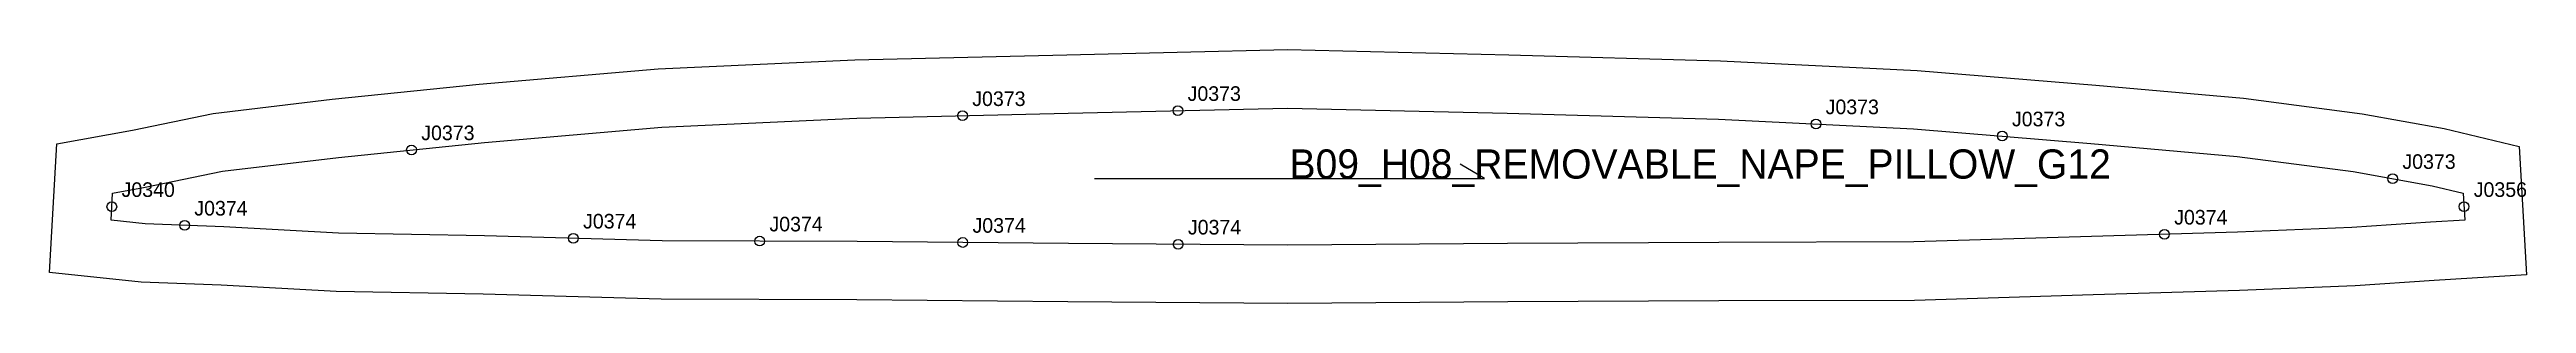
# Model space of a CAD drawing. Header units: millimetres. Extents: x -13 to 495, y -23 to 29.
import ezdxf

# ---------------------------------------------------------------- set-up
doc = ezdxf.new("R2010")
doc.units = ezdxf.units.MM
for name, color, linetype in [('CUT', 1, 'Continuous'), ('GRAIN', 3, 'Continuous'), ('LABEL', 7, 'Continuous'), ('NOTCH', 2, 'Continuous'), ('SEW', 5, 'Continuous')]:
    doc.layers.add(name, color=color, linetype=linetype)

msp = doc.modelspace()

# ---------------------------------------------------------------- linework, layer by layer
at = {"layer": 'CUT'}
msp.add_lwpolyline([(-11.44, 10.11), (4.07, 12.94), (20.61, 16.36), (45.04, 19.26), (75.2, 22.35), (111.94, 25.51), (152.36, 27.38), (195.82, 28.37), (241.16, 29.48), (286.54, 28.38), (330.03, 27.17), (370.4, 25.2), (407.07, 22.15), (437.33, 19.47), (461.69, 16.28), (478.54, 13.27), (493.93, 9.6), (495.43, -16.81), (476.5, -17.95), (460.27, -19.06), (436.52, -20.01), (406.51, -20.9), (369.86, -22.04), (329.69, -22.13), (286.38, -22.33), (241.24, -22.66), (196.06, -22.34), (152.74, -21.93), (112.62, -21.79), (76.03, -20.75), (45.89, -20.22), (22.29, -18.89), (5.83, -18.3), (-12.95, -16.28), (-11.44, 10.11)], close=True, dxfattribs=at)
at = {"layer": 'GRAIN'}
for p, q in [((281.55, 2.97), (276.55, 5.97)), ((201.55, 2.97), (281.55, 2.97))]:
    msp.add_line(p, q, dxfattribs=at)
at = {"layer": 'NOTCH'}
for centre in [(174.44, 15.88), (218.64, 16.93), (349.59, 14.2), (387.83, 11.71), (61.35, 8.87), (467.97, 2.97), (-0.16, -2.79), (482.61, -2.78), (14.77, -6.61), (94.56, -9.27), (132.81, -9.86), (174.49, -10.14), (218.7, -10.5), (421.13, -8.46)]:
    msp.add_circle(centre, 1, dxfattribs=at)
at = {"layer": 'SEW'}
msp.add_lwpolyline([(0, 0), (6.36, 1.16), (22.54, 4.5), (46.36, 7.33), (76.33, 10.4), (112.73, 13.53), (152.77, 15.38), (196.1, 16.38), (241.17, 17.47), (286.23, 16.39), (329.57, 15.18), (369.61, 13.22), (406.04, 10.19), (436.02, 7.54), (459.86, 4.42), (476.09, 1.52), (482.45, 0), (482.77, -5.55), (475.73, -5.97), (459.62, -7.07), (436.1, -8.02), (406.15, -8.9), (369.66, -10.04), (329.65, -10.13), (286.31, -10.33), (241.23, -10.66), (196.16, -10.34), (152.82, -9.93), (112.81, -9.79), (76.31, -8.75), (46.33, -8.23), (22.85, -6.91), (6.69, -6.32), (-0.32, -5.57)], close=True, dxfattribs=at)

# ---------------------------------------------------------------- texts
at = {"layer": 'LABEL'}
for s, height, p in [('J0373', 3, (176.44, 17.88)), ('J0373', 3, (220.64, 18.93)), ('J0373', 3, (351.59, 16.2)), ('J0373', 3, (389.83, 13.71)), ('J0373', 3, (63.35, 10.87)), ('B09_H08_REMOVABLE_NAPE_PILLOW_G12', 6, (241.55, 2.97)), ('J0373', 3, (469.97, 4.97)), ('J0340', 3, (1.84, -0.79)), ('J0356', 3, (484.61, -0.78)), ('J0374', 3, (16.77, -4.61)), ('J0374', 3, (96.56, -7.27)), ('J0374', 3, (134.81, -7.86)), ('J0374', 3, (423.13, -6.46)), ('J0374', 3, (176.49, -8.14)), ('J0374', 3, (220.7, -8.5))]:
    msp.add_text(s, height=height, dxfattribs=at).set_placement(p)

doc.saveas('drawing.dxf')
